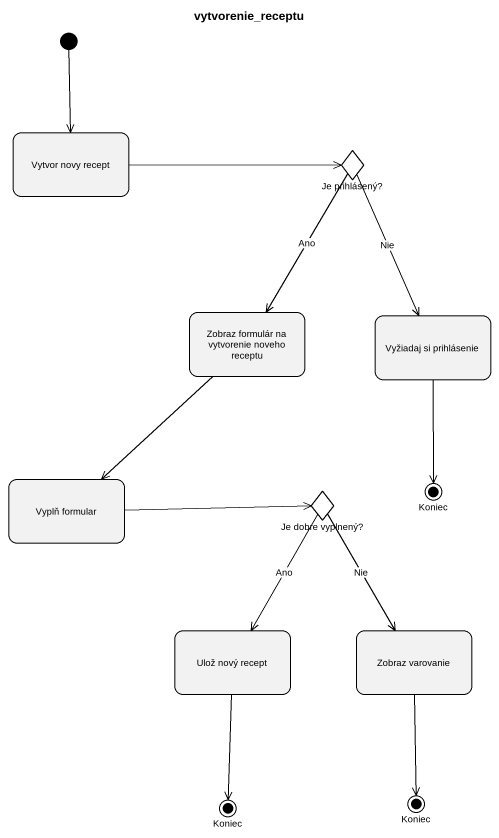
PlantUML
@startuml
title vytvorenie_receptu
hide empty description
state "Vytvor novy recept" as Vytvor_novy_recept
state "Je prihlásený?" as Je_prihlásený <<choice>>
state "Zobraz formulár na vytvorenie noveho receptu" as Zobraz_formulár_na
state "Vyžiadaj si prihlásenie" as Vyžiadaj_si_prihlásenie
state "Vyplň formular" as Vyplň_formular
state "Je dobre vyplnený?" as Je_dobre_vyplnený <<choice>>
state Koniec <<end>>
state "Ulož nový recept" as Ulož_nový_recept
state "Zobraz varovanie" as Zobraz_varovanie
state "Koniec" as Koniec_2 <<end>>
state "Koniec" as Koniec_3 <<end>>
[*] --> Vytvor_novy_recept
Vytvor_novy_recept -right-> Je_prihlásený
Je_prihlásený --> Zobraz_formulár_na : Ano
Je_prihlásený --> Vyžiadaj_si_prihlásenie : Nie
Zobraz_formulár_na --> Vyplň_formular
Vyžiadaj_si_prihlásenie --> Koniec
Vyplň_formular -right-> Je_dobre_vyplnený
Je_dobre_vyplnený --> Ulož_nový_recept : Ano
Je_dobre_vyplnený --> Zobraz_varovanie : Nie
Ulož_nový_recept --> Koniec_2
Zobraz_varovanie --> Koniec_3
@enduml
